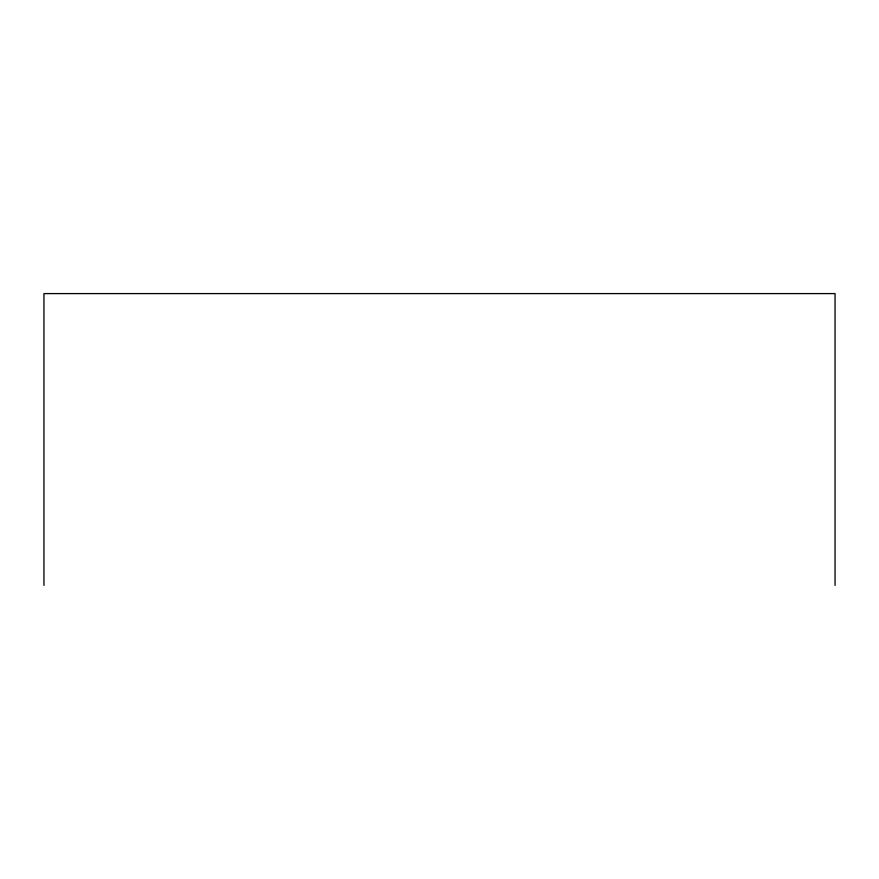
<?xml version="1.0" encoding="UTF-8"?>
<svg xmlns="http://www.w3.org/2000/svg" width="879" height="879" viewBox="0 0 879 879"><rect width="100%" height="100%" fill="white"/><g stroke="black" fill="none" stroke-linecap="round" stroke-linejoin="round"><path stroke-width="1.32" d="M835.05 585.403L835.05 293.597L43.95 293.597L43.95 585.403"/></g></svg>
